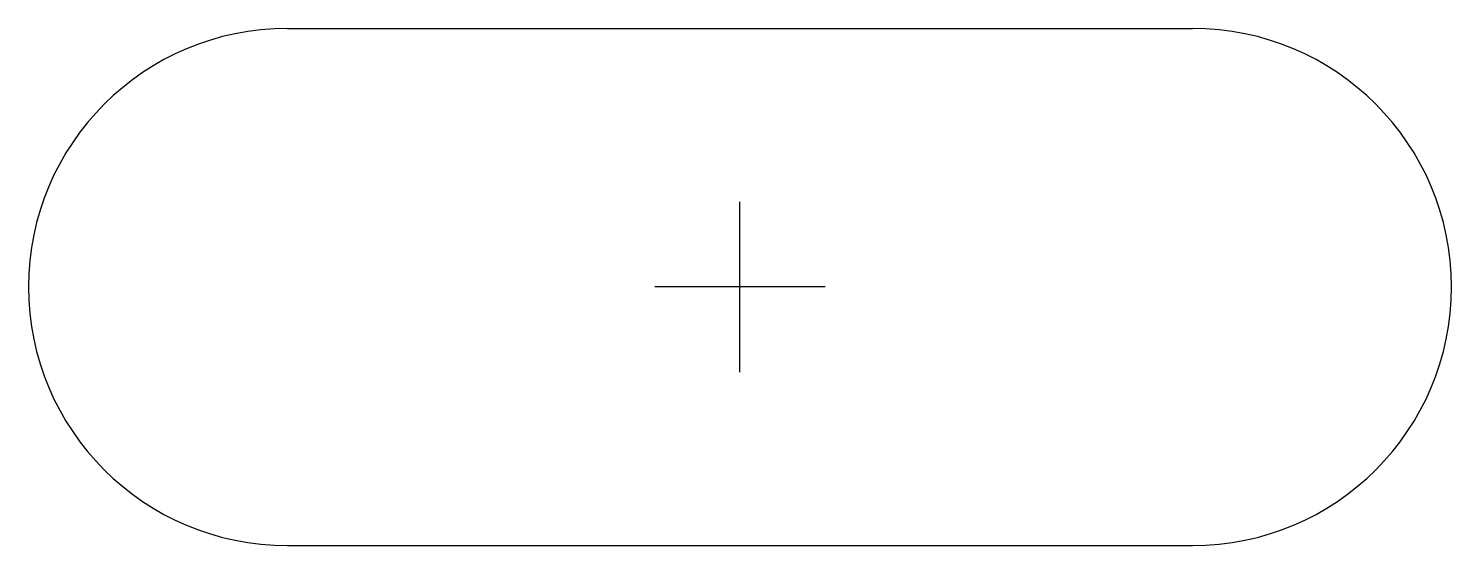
# Model space of a CAD drawing. Extents: x -4.12 to 4.12, y -1.5 to 1.5.
import ezdxf

# ---------------------------------------------------------------- set-up
doc = ezdxf.new("R2010")
doc.units = 0
doc.layers.get('0').update_dxf_attribs({"lineweight": 25})

msp = doc.modelspace()

# ---------------------------------------------------------------- linework, layer by layer
for p, q in [((-2.6225, 1.5), (2.6225, 1.5)), ((0, -0.4937), (0, 0.4937)), ((0.4937, 0), (-0.4937, 0)), ((-2.6225, -1.5), (2.6225, -1.5))]:
    msp.add_line(p, q)
for centre, start, end in [((-2.6225, 0), 90, 270), ((2.6225, 0), 270, 90)]:
    msp.add_arc(centre, 1.5, start, end)

doc.saveas('drawing.dxf')
